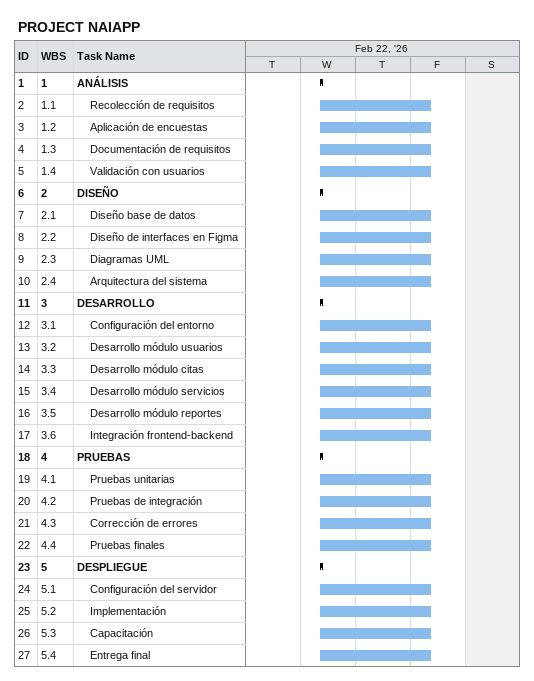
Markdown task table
PROJECT NAIAPP

| ID | WBS | Task | Start | Finish |
|---|---|---|---|---|
| 1 | 1 | **ANÁLISIS** | 2026-02-25 | 2026-02-25 |
| 2 | 1.1 | Recolección de requisitos | 2026-02-25 | 2026-02-27 |
| 3 | 1.2 | Aplicación de encuestas | 2026-02-25 | 2026-02-27 |
| 4 | 1.3 | Documentación de requisitos | 2026-02-25 | 2026-02-27 |
| 5 | 1.4 | Validación con usuarios | 2026-02-25 | 2026-02-27 |
| 6 | 2 | **DISEÑO** | 2026-02-25 | 2026-02-25 |
| 7 | 2.1 | Diseño base de datos | 2026-02-25 | 2026-02-27 |
| 8 | 2.2 | Diseño de interfaces en Figma | 2026-02-25 | 2026-02-27 |
| 9 | 2.3 | Diagramas UML | 2026-02-25 | 2026-02-27 |
| 10 | 2.4 | Arquitectura del sistema | 2026-02-25 | 2026-02-27 |
| 11 | 3 | **DESARROLLO** | 2026-02-25 | 2026-02-25 |
| 12 | 3.1 | Configuración del entorno | 2026-02-25 | 2026-02-27 |
| 13 | 3.2 | Desarrollo módulo usuarios | 2026-02-25 | 2026-02-27 |
| 14 | 3.3 | Desarrollo módulo citas | 2026-02-25 | 2026-02-27 |
| 15 | 3.4 | Desarrollo módulo servicios | 2026-02-25 | 2026-02-27 |
| 16 | 3.5 | Desarrollo módulo reportes | 2026-02-25 | 2026-02-27 |
| 17 | 3.6 | Integración frontend-backend | 2026-02-25 | 2026-02-27 |
| 18 | 4 | **PRUEBAS** | 2026-02-25 | 2026-02-25 |
| 19 | 4.1 | Pruebas unitarias | 2026-02-25 | 2026-02-27 |
| 20 | 4.2 | Pruebas de integración | 2026-02-25 | 2026-02-27 |
| 21 | 4.3 | Corrección de errores | 2026-02-25 | 2026-02-27 |
| 22 | 4.4 | Pruebas finales | 2026-02-25 | 2026-02-27 |
| 23 | 5 | **DESPLIEGUE** | 2026-02-25 | 2026-02-25 |
| 24 | 5.1 | Configuración del servidor | 2026-02-25 | 2026-02-27 |
| 25 | 5.2 | Implementación | 2026-02-25 | 2026-02-27 |
| 26 | 5.3 | Capacitación | 2026-02-25 | 2026-02-27 |
| 27 | 5.4 | Entrega final | 2026-02-25 | 2026-02-27 |
